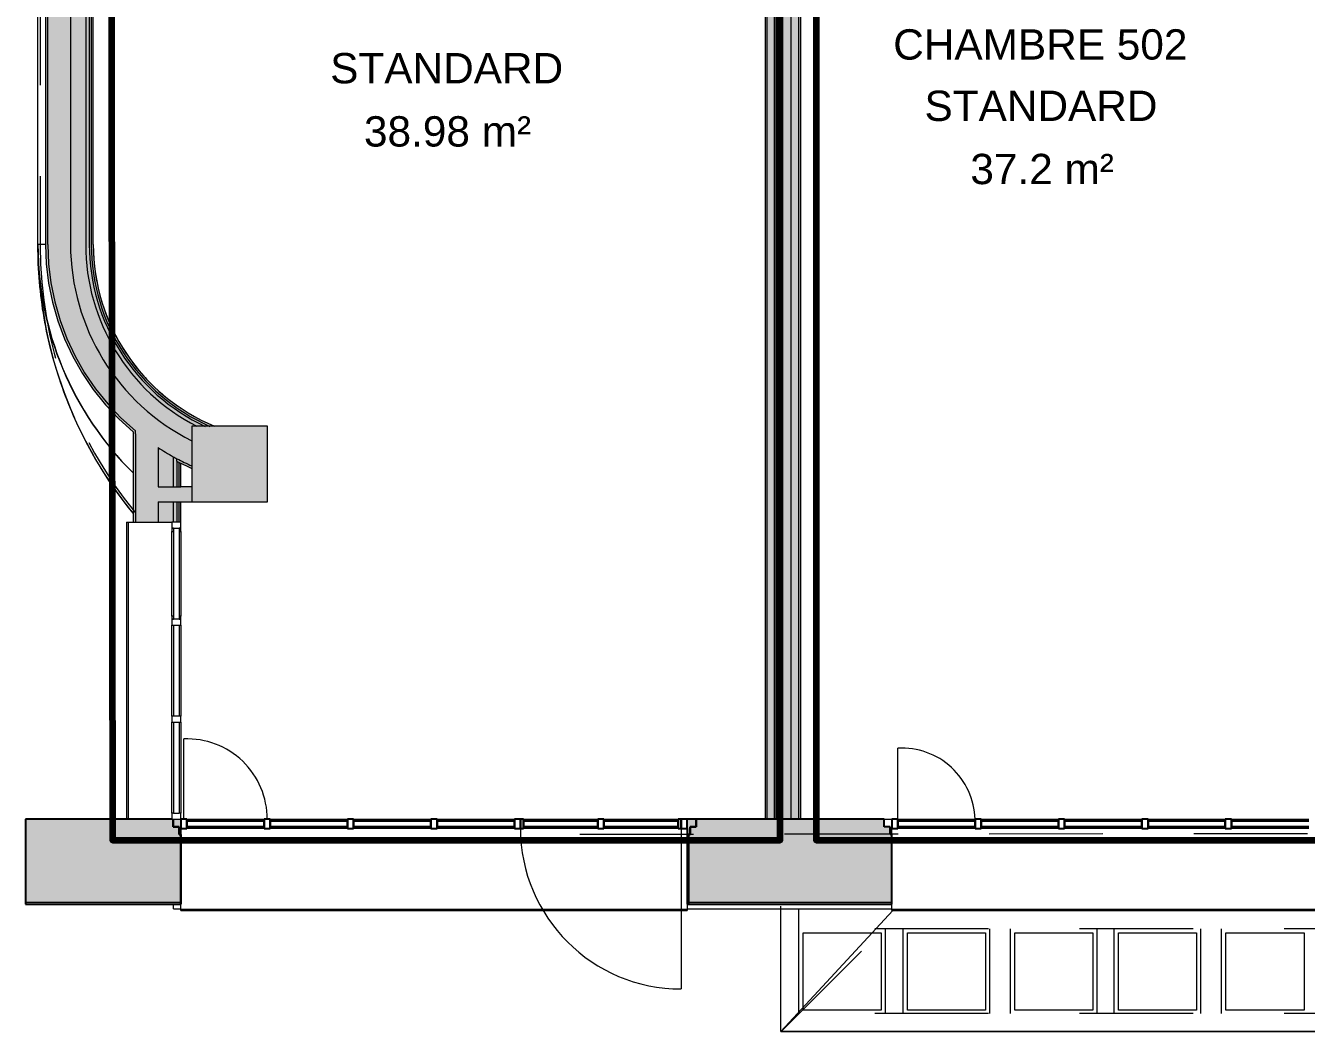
# Model space of a CAD drawing. Header units: metres. Extents: x -227.9 to -141.2, y 39.1 to 90.3.
# Drawn here: x -227.87 to -219.42, y 39.07 to 45.71 of the extents above; entities that cross this region are included whole.
import ezdxf

# ---------------------------------------------------------------- set-up
doc = ezdxf.new("R2010")
doc.units = ezdxf.units.M
doc.linetypes.add('JIS_02_0.7', pattern=[1.35, 0.75, -0.6])
for name, color, linetype, lineweight in [('A-AREA-IDEN', 7, 'Continuous', 9), ('A-GLAZ', 7, 'Continuous', 5), ('A-ROOF', 7, 'Continuous', 5), ('A-WALL', 7, 'Continuous', 5), ('A-WALL-PATT', 7, 'Continuous', 13), ('I-WALL', 7, 'Continuous', 5)]:
    doc.layers.add(name, color=color, linetype=linetype, lineweight=lineweight)
for name, color, linetype, lineweight, true_color in [('A-DETL', 94, 'Continuous', 5, 0x00a600), ('A-DETL-MBND', 9, 'Continuous', 5, 0xc0c0c0), ('S-COLS', 8, 'Continuous', 9, 0x7f7f7f)]:
    doc.layers.add(name, color=color, linetype=linetype, lineweight=lineweight, true_color=true_color)
doc.layers.add('Chambre', color=40, linetype='Continuous')
doc.styles.add('Arial_1', font='arial.ttf', dxfattribs={"height": 0.2})

msp = doc.modelspace()

# ---------------------------------------------------------------- hatches: boundary and pattern name
at = {"layer": 'A-WALL', "true_color": 0xaaaaaa}
for points in [[(-227.7342, 44.2635), (-227.7192, 44.2635), (-227.7192, 50.1285), (-227.7342, 50.1285), (-227.7342, 44.5673)], [(-227.5692, 44.2635), (-227.5692, 50.1135), (-227.7192, 50.1135), (-227.7192, 44.2635), (-227.654, 44.2635)], [(-227.5692, 44.2635), (-227.4692, 44.2635), (-227.4692, 49.9635), (-227.5692, 49.9635), (-227.5692, 44.2994)], [(-227.4692, 44.2635), (-227.4452, 44.2635), (-227.4452, 49.8635), (-227.4692, 49.8635), (-227.4692, 44.2994)], [(-227.4452, 44.2635), (-227.4322, 44.2635), (-227.4322, 49.8395), (-227.4452, 49.8395), (-227.4452, 44.2994)], [(-227.4322, 44.2635), (-227.4192, 44.2635), (-227.4192, 49.8265), (-227.4322, 49.8265), (-227.4322, 44.2994)], [(-226.7691, 42.8019), (-226.7691, 42.9685), (-226.7955, 42.9809), (-226.9086, 43.0473), (-227.0153, 43.1235), (-227.1146, 43.2092), (-227.2058, 43.3034), (-227.2881, 43.4055), (-227.3608, 43.5146), (-227.4234, 43.6298), (-227.4753, 43.7502), (-227.5161, 43.8748), (-227.5455, 44.0026), (-227.5633, 44.1325), (-227.5692, 44.2635), (-227.7192, 44.2635), (-227.7141, 44.136), (-227.6989, 44.0093), (-227.6736, 43.8842), (-227.6384, 43.7615), (-227.5936, 43.642), (-227.5393, 43.5265), (-227.4761, 43.4157), (-227.4042, 43.3102), (-227.3241, 43.2109), (-227.2364, 43.1182), (-227.1416, 43.0328), (-227.0682, 42.9754), (-226.9916, 42.9223), (-226.9421, 42.8914), (-226.8676, 42.8493), (-226.8019, 42.8165)], [(-226.7691, 42.9685), (-226.7691, 43.0635), (-226.7365, 43.0635), (-226.7489, 43.0694), (-226.8542, 43.1311), (-226.9535, 43.2022), (-227.0459, 43.2819), (-227.1308, 43.3696), (-227.2075, 43.4647), (-227.2752, 43.5662), (-227.3334, 43.6735), (-227.3818, 43.7856), (-227.4198, 43.9016), (-227.4486, 44.0315), (-227.4637, 44.1416), (-227.4692, 44.2635), (-227.5692, 44.2635), (-227.5633, 44.1325), (-227.5455, 44.0026), (-227.5161, 43.8748), (-227.4753, 43.7502), (-227.4234, 43.6298), (-227.3608, 43.5146), (-227.2881, 43.4055), (-227.2058, 43.3034), (-227.1146, 43.2092), (-227.0153, 43.1235), (-226.9086, 43.0473), (-226.7955, 42.9809)], [(-226.7365, 43.0635), (-226.6797, 43.0635), (-226.7465, 43.0953), (-226.8578, 43.1623), (-226.962, 43.2398), (-227.0581, 43.3272), (-227.1452, 43.4236), (-227.2225, 43.528), (-227.2892, 43.6395), (-227.347, 43.7636), (-227.3883, 43.8793), (-227.4198, 44.0053), (-227.4388, 44.1338), (-227.4452, 44.2635), (-227.4692, 44.2635), (-227.4637, 44.1416), (-227.4472, 44.0206), (-227.4198, 43.9016), (-227.3818, 43.7856), (-227.3334, 43.6735), (-227.2752, 43.5662), (-227.2075, 43.4647), (-227.1308, 43.3696), (-227.0459, 43.2819), (-226.9535, 43.2022), (-226.8542, 43.1311), (-226.7489, 43.0694)], [(-226.6797, 43.0635), (-226.6494, 43.0635), (-226.7404, 43.1067), (-226.8506, 43.1731), (-226.9537, 43.2499), (-227.0489, 43.3364), (-227.1352, 43.4318), (-227.2117, 43.5352), (-227.2777, 43.6456), (-227.3332, 43.7636), (-227.3759, 43.883), (-227.4071, 44.0078), (-227.4259, 44.1351), (-227.4322, 44.2635), (-227.4452, 44.2635), (-227.4388, 44.1338), (-227.4198, 44.0053), (-227.3883, 43.8793), (-227.3446, 43.7569), (-227.2892, 43.6395), (-227.2225, 43.528), (-227.1452, 43.4236), (-227.0581, 43.3272), (-226.962, 43.2398), (-226.8578, 43.1623), (-226.7465, 43.0953)], [(-226.6192, 43.0635), (-226.7342, 43.1182), (-226.8433, 43.1839), (-226.9455, 43.2599), (-227.0397, 43.3456), (-227.1251, 43.44), (-227.2009, 43.5424), (-227.2662, 43.6517), (-227.3206, 43.7669), (-227.3634, 43.8868), (-227.3943, 44.0103), (-227.413, 44.1363), (-227.4192, 44.2635), (-227.4322, 44.2635), (-227.4259, 44.1351), (-227.4071, 44.0078), (-227.3759, 43.883), (-227.3326, 43.7619), (-227.2777, 43.6456), (-227.2117, 43.5352), (-227.1352, 43.4318), (-227.0489, 43.3364), (-226.9537, 43.2499), (-226.8506, 43.1731), (-226.7404, 43.1067), (-226.6494, 43.0635)], [(-227.1566, 42.4297), (-227.1416, 42.4297), (-227.1416, 43.0134), (-227.1566, 43.0258), (-227.1566, 42.692)], [(-226.9916, 42.4297), (-226.9916, 42.9223), (-227.0682, 42.9754), (-227.1416, 43.0328), (-227.1416, 42.4297)]]:
    msp.add_hatch(color=253, dxfattribs=at).paths.add_polyline_path(points)
h = msp.add_hatch(color=253, dxfattribs=at)
h.paths.add_polyline_path([(-226.7691, 42.7853), (-226.7691, 42.8019), (-226.8019, 42.8165), (-226.8676, 42.8493), (-226.8676, 42.8324), (-226.8317, 42.8144), (-226.7914, 42.7951)])
h.paths.add_polyline_path([(-227.1416, 43.0134), (-227.1416, 43.0328), (-227.2429, 43.125), (-227.3241, 43.2109), (-227.4042, 43.3102), (-227.4761, 43.4157), (-227.5393, 43.5265), (-227.5936, 43.642), (-227.639, 43.7636), (-227.6736, 43.8842), (-227.6989, 44.0093), (-227.7141, 44.136), (-227.7192, 44.2635), (-227.7342, 44.2635), (-227.7291, 44.1354), (-227.7139, 44.0082), (-227.6886, 43.8825), (-227.6535, 43.7593), (-227.6086, 43.6392), (-227.5544, 43.523), (-227.4912, 43.4116), (-227.4193, 43.3054), (-227.3392, 43.2054), (-227.2429, 43.1041), (-227.1491, 43.0195)])
h = msp.add_hatch(color=253, dxfattribs=at)
h.paths.add_polyline_path([(-226.9016, 42.4297), (-226.8916, 42.4297), (-226.8916, 42.5635), (-226.9916, 42.5635), (-226.9916, 42.4297)])
h.paths.add_polyline_path([(-226.9916, 42.6635), (-226.8916, 42.6635), (-226.8916, 42.8623), (-226.9422, 42.8914), (-226.9916, 42.9223), (-226.9916, 42.692)])
h = msp.add_hatch(color=253, dxfattribs=at)
h.paths.add_polyline_path([(-226.8916, 42.4297), (-226.8676, 42.4297), (-226.8676, 42.5635), (-226.8916, 42.5635)])
h.paths.add_polyline_path([(-226.8916, 42.6635), (-226.8676, 42.6635), (-226.8676, 42.8493), (-226.8916, 42.8623), (-226.8916, 42.692)])
h = msp.add_hatch(color=253, dxfattribs=at)
h.paths.add_polyline_path([(-226.8676, 42.4297), (-226.8546, 42.4297), (-226.8546, 42.5635), (-226.8676, 42.5635)])
h.paths.add_polyline_path([(-226.8546, 42.6635), (-226.8546, 42.8257), (-226.8676, 42.8324), (-226.8676, 42.6635)])
h = msp.add_hatch(color=253, dxfattribs=at)
h.paths.add_polyline_path([(-226.8416, 42.4297), (-226.8416, 42.5635), (-226.8546, 42.5635), (-226.8546, 42.4297)])
h.paths.add_polyline_path([(-226.8546, 42.6635), (-226.8416, 42.6635), (-226.8416, 42.8191), (-226.8546, 42.8257), (-226.8546, 42.692)])
at = {"layer": 'A-WALL', "true_color": 0x808080}
h = msp.add_hatch(color=8, dxfattribs=at)
h.paths.add_polyline_path([(-227.8654, 39.9197), (-226.8426, 39.9197), (-226.8426, 40.3697), (-226.8526, 40.3697), (-226.8526, 40.4197), (-226.8926, 40.4197), (-226.8926, 40.4697), (-227.8654, 40.4697), (-227.8654, 40.2808)])
h.paths.add_polyline_path([(-223.4926, 39.9197), (-222.1519, 39.9197), (-222.1519, 40.3697), (-222.1619, 40.3697), (-222.1619, 40.4197), (-222.2019, 40.4197), (-222.2019, 40.4697), (-223.4426, 40.4697), (-223.4426, 40.4197), (-223.4826, 40.4197), (-223.4826, 40.3697), (-223.4926, 40.3697), (-223.4926, 40.2808)])
h.paths.add_polyline_path([(-207.0969, 39.9197), (-205.9051, 39.9197), (-205.9051, 40.3697), (-205.9143, 40.3697), (-205.9143, 40.4197), (-205.9543, 40.4197), (-205.9543, 40.4697), (-207.2419, 40.4697), (-207.2419, 40.4197), (-207.2819, 40.4197), (-207.2819, 40.3697), (-207.2919, 40.3697), (-207.2919, 39.9197)])
h.paths.add_polyline_path([(-201.7967, 39.9197), (-201.7967, 40.4697), (-203.3543, 40.4697), (-203.3543, 40.4197), (-203.3943, 40.4197), (-203.3943, 40.3697), (-203.4043, 40.3697), (-203.4043, 39.9197), (-202.1632, 39.9197)])
h.paths.add_polyline_path([(-192.1698, 39.9197), (-190.9698, 39.9197), (-190.9698, 40.3697), (-190.9798, 40.3697), (-190.9798, 40.4197), (-191.0198, 40.4197), (-191.0198, 40.4697), (-192.1198, 40.4697), (-192.1198, 40.4197), (-192.1598, 40.4197), (-192.1598, 40.3697), (-192.1698, 40.3697), (-192.1698, 40.2808)])
h.paths.add_polyline_path([(-188.4698, 39.9197), (-187.1722, 39.9197), (-187.1722, 40.3697), (-187.1807, 40.3697), (-187.1807, 40.4197), (-187.2207, 40.4197), (-187.2207, 40.4697), (-188.4198, 40.4697), (-188.4198, 40.4197), (-188.4598, 40.4197), (-188.4598, 40.3697), (-188.4698, 40.3697), (-188.4698, 40.2808)])
h.paths.add_polyline_path([(-170.2353, 39.9197), (-168.9169, 39.9197), (-168.9169, 40.3697), (-168.9269, 40.3697), (-168.9269, 40.4197), (-168.9669, 40.4197), (-168.9669, 40.4697), (-170.2353, 40.4697), (-170.2353, 40.2808)])
h.paths.add_polyline_path([(-166.4169, 39.9197), (-164.8207, 39.9197), (-164.8207, 40.3697), (-164.8305, 40.3697), (-164.8305, 40.4197), (-164.8705, 40.4197), (-164.8705, 40.4697), (-166.3669, 40.4697), (-166.3669, 40.4197), (-166.4069, 40.4197), (-166.4069, 40.3697), (-166.4169, 40.3697), (-166.4169, 40.2808)])
h.paths.add_polyline_path([(-153.169, 39.9197), (-150.3593, 39.9197), (-150.3593, 40.3697), (-150.3693, 40.3697), (-150.3693, 40.4197), (-150.4093, 40.4197), (-150.4093, 40.4697), (-153.119, 40.4697), (-153.119, 40.4197), (-153.159, 40.4197), (-153.159, 40.3697), (-153.169, 40.3697), (-153.169, 40.2808)])
h = msp.add_hatch(color=8, dxfattribs=at)
h.paths.add_polyline_path([(-226.8416, 39.9197), (-226.8416, 40.4697), (-226.8926, 40.4697), (-226.8926, 40.4197), (-226.8526, 40.4197), (-226.8526, 40.3697), (-226.8426, 40.3697), (-226.8426, 39.9197)])
h.paths.add_polyline_path([(-223.5016, 39.9197), (-223.4926, 39.9197), (-223.4926, 40.3697), (-223.4826, 40.3697), (-223.4826, 40.4197), (-223.4426, 40.4197), (-223.4426, 40.4697), (-223.5016, 40.4697), (-223.5016, 40.2808)])
h = msp.add_hatch(color=8, dxfattribs=at)
h.paths.add_polyline_path([(-227.8654, 39.9097), (-226.8426, 39.9097), (-226.8426, 39.9197), (-227.8654, 39.9197)])
h.paths.add_polyline_path([(-223.4926, 39.9097), (-222.1519, 39.9097), (-222.1519, 39.9197), (-223.4926, 39.9197)])
h.paths.add_polyline_path([(-205.9051, 39.9097), (-205.9051, 39.9197), (-207.2919, 39.9197), (-207.2919, 39.9097), (-207.0969, 39.9097)])
h.paths.add_polyline_path([(-203.4043, 39.9097), (-201.7967, 39.9097), (-201.7967, 39.9197), (-203.4043, 39.9197)])
h.paths.add_polyline_path([(-192.1698, 39.9097), (-190.9698, 39.9097), (-190.9698, 39.9197), (-192.1698, 39.9197)])
h.paths.add_polyline_path([(-187.3622, 39.9097), (-187.1722, 39.9097), (-187.1722, 39.9197), (-188.4698, 39.9197), (-188.4698, 39.9097)])
h.paths.add_polyline_path([(-169.2719, 39.9097), (-168.9169, 39.9097), (-168.9169, 39.9197), (-170.2353, 39.9197), (-170.2353, 39.9097)])
h.paths.add_polyline_path([(-166.4169, 39.9097), (-164.8207, 39.9097), (-164.8207, 39.9197), (-166.4169, 39.9197)])
h.paths.add_polyline_path([(-153.169, 39.9097), (-150.3593, 39.9097), (-150.3593, 39.9197), (-153.169, 39.9197)])
msp.add_hatch(color=8, dxfattribs=at).paths.add_polyline_path([(-223.4926, 39.9097), (-223.4926, 39.9197), (-223.5016, 39.9197), (-223.5016, 39.9097)])
at = {"layer": 'A-WALL-PATT', "lineweight": 5, "true_color": 0xaaaaaa}
h = msp.add_hatch(color=253, dxfattribs=at)
h.paths.add_polyline_path([(-222.9147, 40.4697), (-222.9147, 46.2956), (-222.9247, 46.2956), (-222.9247, 40.4697)])
h.paths.add_polyline_path([(-222.9147, 46.3956), (-222.9147, 47.3386), (-222.9247, 47.3386), (-222.9247, 46.3956)])
h.paths.add_polyline_path([(-222.9147, 47.4386), (-222.9147, 48.8016), (-222.9247, 48.8016), (-222.9247, 47.4386)])
at = {"layer": 'I-WALL', "true_color": 0xaaaaaa}
h = msp.add_hatch(color=253, dxfattribs=at)
h.paths.add_polyline_path([(-222.9247, 40.4697), (-222.9247, 46.2956), (-222.9747, 46.2956), (-222.9747, 40.4697)])
h.paths.add_polyline_path([(-222.9747, 46.3956), (-222.9247, 46.3956), (-222.9247, 47.3386), (-222.9747, 47.3386), (-222.9747, 46.7106)])
h.paths.add_polyline_path([(-222.9247, 47.4386), (-222.9247, 48.7516), (-222.9747, 48.7516), (-222.9747, 47.4386)])
for points in [[(-222.8147, 40.4697), (-222.8147, 48.8016), (-222.9147, 48.8016), (-222.9147, 40.4697)], [(-226.9916, 42.5635), (-226.7691, 42.5635), (-226.7691, 42.6635), (-226.9916, 42.6635)]]:
    msp.add_hatch(color=253, dxfattribs=at).paths.add_polyline_path(points)
h = msp.add_hatch(color=253, dxfattribs=at)
h.paths.add_polyline_path([(-222.7647, 40.4697), (-222.7647, 46.2956), (-222.8147, 46.2956), (-222.8147, 40.4697)])
h.paths.add_polyline_path([(-222.8147, 46.3956), (-222.7647, 46.3956), (-222.7647, 47.3386), (-222.8147, 47.3386), (-222.8147, 46.7106)])
h.paths.add_polyline_path([(-222.8147, 47.4386), (-222.7647, 47.4386), (-222.7647, 48.7516), (-222.8147, 48.7516), (-222.8147, 47.7822)])
h = msp.add_hatch(color=253, dxfattribs=at)
h.paths.add_polyline_path([(-222.9747, 40.4697), (-222.9747, 46.2956), (-222.9877, 46.2956), (-222.9877, 40.4697)])
h.paths.add_polyline_path([(-222.9747, 46.3956), (-222.9747, 47.3386), (-222.9877, 47.3386), (-222.9877, 46.3956)])
h.paths.add_polyline_path([(-222.9877, 47.4386), (-222.9747, 47.4386), (-222.9747, 48.7386), (-222.9877, 48.7386), (-222.9877, 47.7822)])
h = msp.add_hatch(color=253, dxfattribs=at)
h.paths.add_polyline_path([(-222.7517, 40.4697), (-222.7517, 46.2956), (-222.7647, 46.2956), (-222.7647, 40.4697)])
h.paths.add_polyline_path([(-222.7647, 46.3956), (-222.7517, 46.3956), (-222.7517, 47.3386), (-222.7647, 47.3386), (-222.7647, 46.7106)])
h.paths.add_polyline_path([(-222.7517, 47.4386), (-222.7517, 48.7386), (-222.7647, 48.7386), (-222.7647, 47.4386)])
at = {"layer": 'S-COLS', "true_color": 0x808080}
msp.add_hatch(color=8, dxfattribs=at).paths.add_polyline_path([(-226.2691, 42.5635), (-226.2691, 43.0635), (-226.7691, 43.0635), (-226.7691, 42.5635)])

# ---------------------------------------------------------------- linework, layer by layer
at = {"layer": 'A-DETL', "color": 7, "linetype": 'JIS_02_0.7'}
for p, q in [((-227.7692, 58.2135), (-227.7692, 44.2542)), ((-224.2098, 40.371), (-207.2501, 40.3891))]:
    msp.add_line(p, q, dxfattribs=at)
at = {"layer": 'A-DETL', "color": 7}
for q in [(-222.8835, 39.8971), (-206.5234, 39.0697)]:
    msp.add_line((-222.8835, 39.0697), q, dxfattribs=at)
at = {"layer": 'A-DETL', "color": 9, "linetype": 'JIS_02_0.7', "lineweight": 9, "true_color": 0xc0c0c0}
for p, q in [((-222.8824, 39.0697), (-222.0411, 39.911)), ((-222.7644, 39.1877), (-222.7644, 39.8777)), ((-206.6631, 39.746), (-222.7644, 39.746)), ((-222.7362, 39.2089), (-222.7362, 39.7191)), ((-222.7362, 39.7191), (-222.2213, 39.7191)), ((-222.2213, 39.7191), (-222.2213, 39.2089)), ((-222.1964, 39.746), (-222.1964, 39.1877)), ((-222.076, 39.1877), (-222.076, 39.746)), ((-222.0478, 39.2089), (-222.0478, 39.7191)), ((-222.0478, 39.7191), (-221.5329, 39.7191)), ((-221.5329, 39.7191), (-221.5329, 39.2089)), ((-221.508, 39.746), (-221.508, 39.1877)), ((-221.3679, 39.1877), (-221.3679, 39.746)), ((-221.3397, 39.2089), (-221.3397, 39.7191)), ((-221.3397, 39.7191), (-220.8249, 39.7191)), ((-220.8249, 39.7191), (-220.8249, 39.2089)), ((-220.7999, 39.746), (-220.7999, 39.1877)), ((-220.684, 39.1877), (-220.684, 39.746)), ((-220.6558, 39.2089), (-220.6558, 39.7191)), ((-220.6558, 39.7191), (-220.141, 39.7191)), ((-220.141, 39.7191), (-220.141, 39.2089)), ((-220.116, 39.746), (-220.116, 39.1877)), ((-219.976, 39.1877), (-219.976, 39.746)), ((-219.9478, 39.2089), (-219.9478, 39.7191)), ((-219.9478, 39.7191), (-219.4329, 39.7191)), ((-219.4329, 39.7191), (-219.4329, 39.2089)), ((-222.2213, 39.2089), (-222.7362, 39.2089)), ((-221.5329, 39.2089), (-222.0478, 39.2089)), ((-220.8249, 39.2089), (-221.3397, 39.2089)), ((-220.141, 39.2089), (-220.6558, 39.2089)), ((-219.4329, 39.2089), (-219.9478, 39.2089)), ((-206.6631, 39.1877), (-222.7644, 39.1877))]:
    msp.add_line(p, q, dxfattribs=at)
at = {"layer": 'A-DETL', "color": 7, "linetype": 'JIS_02_0.7'}
msp.add_arc((-224.9804, 44.2542), 2.7887, 180, 219.19827, dxfattribs=at)
at = {"layer": 'A-DETL-MBND'}
msp.add_line((-227.7842, 44.2542), (-227.7842, 44.2635), dxfattribs=at)
at = {"layer": 'A-DETL-MBND', "lineweight": 9}
for p, q in [((-222.8835, 39.0697), (-222.8835, 39.8777)), ((-222.8835, 39.0697), (-222.1458, 39.867)), ((-206.5234, 39.0697), (-222.8835, 39.0697))]:
    msp.add_line(p, q, dxfattribs=at)
at = {"layer": 'A-DETL-MBND'}
msp.add_arc((-224.9804, 44.2542), 2.8037, 183.56348, 219.08472, dxfattribs=at)
msp.add_open_spline([(-227.1566, 42.4917), (-227.2572, 42.6151), (-227.4369, 42.8785), (-227.6354, 43.3142), (-227.7569, 43.7773), (-227.7841, 44.095), (-227.7842, 44.2542)], degree=3, dxfattribs=at)
at = {"layer": 'A-GLAZ'}
for p, q in [((-227.1995, 42.4297), (-227.1995, 40.4697)), ((-227.1995, 42.4297), (-227.1897, 42.4297)), ((-227.1897, 42.4297), (-227.1566, 42.4297)), ((-227.1897, 42.4297), (-227.1897, 40.4697)), ((-226.9016, 41.8097), (-226.9016, 42.3697)), ((-226.8896, 42.3897), (-226.8536, 42.3897)), ((-226.8896, 42.3897), (-226.8896, 41.7897)), ((-226.8536, 42.3897), (-226.8536, 41.7897)), ((-226.8416, 42.3697), (-226.8416, 41.8097)), ((-226.9016, 41.1497), (-226.9016, 41.7497)), ((-226.8536, 41.7897), (-226.8896, 41.7897)), ((-226.8896, 41.7497), (-226.8536, 41.7497)), ((-226.8896, 41.7497), (-226.8896, 41.1497)), ((-226.8536, 41.7497), (-226.8536, 41.1497)), ((-226.8416, 41.7497), (-226.8416, 41.1497)), ((-226.8536, 41.1497), (-226.8896, 41.1497)), ((-226.9016, 40.5097), (-226.9016, 41.1097)), ((-226.8896, 41.1097), (-226.8536, 41.1097)), ((-226.8896, 41.1097), (-226.8896, 40.5097)), ((-226.8536, 41.1097), (-226.8536, 40.5097)), ((-226.8416, 41.1097), (-226.8416, 40.5097)), ((-226.8896, 40.5097), (-226.8536, 40.5097))]:
    msp.add_line(p, q, dxfattribs=at)
at = {"layer": 'A-GLAZ', "lineweight": 13}
for p, q in [((-226.8416, 42.4297), (-226.9016, 42.4297)), ((-226.9016, 42.4297), (-226.9016, 42.3897)), ((-226.8416, 42.3897), (-226.8416, 42.4297)), ((-226.9016, 42.3897), (-226.8896, 42.3897)), ((-226.8896, 42.3897), (-226.9016, 42.3897)), ((-226.9016, 42.3897), (-226.9016, 42.3697)), ((-226.9016, 42.3697), (-226.8896, 42.3697)), ((-226.8536, 42.3897), (-226.8416, 42.3897)), ((-226.8416, 42.3897), (-226.8536, 42.3897)), ((-226.8536, 42.3697), (-226.8416, 42.3697)), ((-226.8416, 42.3697), (-226.8416, 42.3897)), ((-226.8896, 41.8097), (-226.9016, 41.8097)), ((-226.9016, 41.8097), (-226.9016, 41.7897)), ((-226.8896, 41.7897), (-226.9016, 41.7897)), ((-226.9016, 41.7897), (-226.9016, 41.7497)), ((-226.9016, 41.7897), (-226.8896, 41.7897)), ((-226.9016, 41.7497), (-226.8896, 41.7497)), ((-226.8416, 41.8097), (-226.8536, 41.8097)), ((-226.8416, 41.7897), (-226.8536, 41.7897)), ((-226.8536, 41.7897), (-226.8416, 41.7897)), ((-226.8536, 41.7497), (-226.8416, 41.7497)), ((-226.8416, 41.7897), (-226.8416, 41.8097)), ((-226.8416, 41.7497), (-226.8416, 41.7897)), ((-226.8896, 41.1497), (-226.9016, 41.1497)), ((-226.9016, 41.1497), (-226.9016, 41.1097)), ((-226.8416, 41.1497), (-226.8536, 41.1497)), ((-226.8416, 41.1097), (-226.8416, 41.1497)), ((-226.9016, 41.1097), (-226.8896, 41.1097)), ((-226.8536, 41.1097), (-226.8416, 41.1097)), ((-226.8216, 40.4697), (-226.8216, 40.9997)), ((-226.8896, 40.5097), (-226.9016, 40.5097)), ((-226.9016, 40.5097), (-226.9016, 40.4697)), ((-226.9016, 40.4697), (-226.8416, 40.4697)), ((-226.8416, 40.5097), (-226.8536, 40.5097)), ((-226.8416, 40.4697), (-226.8416, 40.5097)), ((-223.5416, 40.4097), (-223.5416, 39.3497))]:
    msp.add_line(p, q, dxfattribs=at)
at = {"layer": 'A-GLAZ', "lineweight": 9}
for p, q in [((-222.1119, 40.4697), (-222.1119, 40.9393)), ((-226.8016, 40.4697), (-226.2916, 40.4697)), ((-226.2516, 40.4697), (-225.7416, 40.4697)), ((-225.7016, 40.4697), (-225.1916, 40.4697)), ((-225.1516, 40.4697), (-224.6416, 40.4697)), ((-224.5816, 40.4697), (-224.0916, 40.4697)), ((-224.0516, 40.4697), (-223.5616, 40.4697)), ((-222.1119, 40.4697), (-221.6019, 40.4697)), ((-221.5619, 40.4697), (-221.0519, 40.4697)), ((-221.0119, 40.4697), (-220.5019, 40.4697)), ((-220.4619, 40.4697), (-219.9519, 40.4697)), ((-219.9119, 40.4697), (-219.4019, 40.4697)), ((-226.2916, 40.4097), (-226.8016, 40.4097)), ((-225.7416, 40.4097), (-226.2516, 40.4097)), ((-225.1916, 40.4097), (-225.7016, 40.4097)), ((-224.6416, 40.4097), (-225.1516, 40.4097)), ((-224.0916, 40.4097), (-224.5816, 40.4097)), ((-223.5616, 40.4097), (-224.0516, 40.4097)), ((-222.1519, 40.3697), (-222.1519, 40.4097)), ((-221.6019, 40.4097), (-222.1119, 40.4097)), ((-221.0519, 40.4097), (-221.5619, 40.4097)), ((-220.5019, 40.4097), (-221.0119, 40.4097)), ((-219.9519, 40.4097), (-220.4619, 40.4097)), ((-219.4019, 40.4097), (-219.9119, 40.4097)), ((-226.8416, 39.8766), (-226.8416, 39.9097)), ((-226.8416, 39.8668), (-226.8416, 39.8766)), ((-226.8416, 39.8766), (-223.5016, 39.8766)), ((-223.5016, 39.9097), (-223.5016, 39.8766)), ((-223.5016, 39.8766), (-223.5016, 39.8668)), ((-222.1519, 39.8766), (-222.1519, 39.9097)), ((-222.1519, 39.8668), (-222.1519, 39.8766)), ((-222.1519, 39.8766), (-218.8119, 39.8766)), ((-226.8416, 39.8668), (-223.5016, 39.8668)), ((-222.1519, 39.8668), (-218.8119, 39.8668))]:
    msp.add_line(p, q, dxfattribs=at)
at = {"layer": 'A-GLAZ', "lineweight": 25}
for p, q in [((-226.8016, 40.4697), (-226.8416, 40.4697)), ((-226.8416, 40.4697), (-226.8416, 40.4097)), ((-226.8016, 40.4097), (-226.8016, 40.4697)), ((-226.2516, 40.4697), (-226.2916, 40.4697)), ((-226.2916, 40.4697), (-226.2916, 40.4097)), ((-226.2516, 40.4097), (-226.2516, 40.4697)), ((-225.7016, 40.4697), (-225.7416, 40.4697)), ((-225.7416, 40.4697), (-225.7416, 40.4097)), ((-225.7016, 40.4097), (-225.7016, 40.4697)), ((-225.1516, 40.4697), (-225.1916, 40.4697)), ((-225.1916, 40.4697), (-225.1916, 40.4097)), ((-225.1516, 40.4097), (-225.1516, 40.4697)), ((-224.6016, 40.4697), (-224.6416, 40.4697)), ((-224.6416, 40.4697), (-224.6416, 40.4097)), ((-224.5816, 40.4697), (-224.6016, 40.4697)), ((-224.6016, 40.4697), (-224.6016, 40.4097)), ((-224.6016, 40.4097), (-224.6016, 40.4697)), ((-224.5816, 40.4097), (-224.5816, 40.4697)), ((-224.0516, 40.4697), (-224.0916, 40.4697)), ((-224.0916, 40.4697), (-224.0916, 40.4097)), ((-224.0516, 40.4097), (-224.0516, 40.4697)), ((-223.5416, 40.4697), (-223.5616, 40.4697)), ((-223.5616, 40.4697), (-223.5616, 40.4097)), ((-223.5416, 40.4097), (-223.5416, 40.4697)), ((-223.5016, 40.4697), (-223.5416, 40.4697)), ((-223.5416, 40.4697), (-223.5416, 40.4097)), ((-223.5016, 40.4097), (-223.5016, 40.4697)), ((-222.1119, 40.4697), (-222.1519, 40.4697)), ((-222.1519, 40.4697), (-222.1519, 40.4097)), ((-222.1119, 40.4097), (-222.1119, 40.4697)), ((-221.5619, 40.4697), (-221.6019, 40.4697)), ((-221.6019, 40.4697), (-221.6019, 40.4097)), ((-221.5619, 40.4097), (-221.5619, 40.4697)), ((-221.0119, 40.4697), (-221.0519, 40.4697)), ((-221.0519, 40.4697), (-221.0519, 40.4097)), ((-221.0119, 40.4097), (-221.0119, 40.4697)), ((-220.4619, 40.4697), (-220.5019, 40.4697)), ((-220.5019, 40.4697), (-220.5019, 40.4097)), ((-220.4619, 40.4097), (-220.4619, 40.4697)), ((-219.9119, 40.4697), (-219.9519, 40.4697)), ((-219.9519, 40.4697), (-219.9519, 40.4097)), ((-219.9119, 40.4097), (-219.9119, 40.4697)), ((-226.8416, 40.4097), (-226.8016, 40.4097)), ((-226.2916, 40.4577), (-226.8016, 40.4577)), ((-226.8016, 40.4577), (-226.8016, 40.4217)), ((-226.8016, 40.4217), (-226.2916, 40.4217)), ((-226.2916, 40.4217), (-226.2916, 40.4577)), ((-226.2916, 40.4097), (-226.2516, 40.4097)), ((-225.7416, 40.4577), (-226.2516, 40.4577)), ((-226.2516, 40.4577), (-226.2516, 40.4217)), ((-226.2516, 40.4217), (-225.7416, 40.4217)), ((-225.7416, 40.4217), (-225.7416, 40.4577)), ((-225.7416, 40.4097), (-225.7016, 40.4097)), ((-225.1916, 40.4577), (-225.7016, 40.4577)), ((-225.7016, 40.4577), (-225.7016, 40.4217)), ((-225.7016, 40.4217), (-225.1916, 40.4217)), ((-225.1916, 40.4217), (-225.1916, 40.4577)), ((-225.1916, 40.4097), (-225.1516, 40.4097)), ((-224.6416, 40.4577), (-225.1516, 40.4577)), ((-225.1516, 40.4577), (-225.1516, 40.4217)), ((-225.1516, 40.4217), (-224.6416, 40.4217)), ((-224.6416, 40.4217), (-224.6416, 40.4577)), ((-224.6416, 40.4097), (-224.6016, 40.4097)), ((-224.6016, 40.4097), (-224.5816, 40.4097)), ((-224.0916, 40.4577), (-224.5816, 40.4577)), ((-224.5816, 40.4577), (-224.5816, 40.4217)), ((-224.5816, 40.4217), (-224.0916, 40.4217)), ((-224.0916, 40.4217), (-224.0916, 40.4577)), ((-224.0916, 40.4097), (-224.0516, 40.4097)), ((-223.5616, 40.4577), (-224.0516, 40.4577)), ((-224.0516, 40.4577), (-224.0516, 40.4217)), ((-224.0516, 40.4217), (-223.5616, 40.4217)), ((-223.5616, 40.4217), (-223.5616, 40.4577)), ((-223.5616, 40.4097), (-223.5416, 40.4097)), ((-223.5416, 40.4097), (-223.5016, 40.4097)), ((-222.1519, 40.4097), (-222.1119, 40.4097)), ((-221.6019, 40.4577), (-222.1119, 40.4577)), ((-222.1119, 40.4577), (-222.1119, 40.4217)), ((-222.1119, 40.4217), (-221.6019, 40.4217)), ((-221.6019, 40.4217), (-221.6019, 40.4577)), ((-221.6019, 40.4097), (-221.5619, 40.4097)), ((-221.0519, 40.4577), (-221.5619, 40.4577)), ((-221.5619, 40.4577), (-221.5619, 40.4217)), ((-221.5619, 40.4217), (-221.0519, 40.4217)), ((-221.0519, 40.4217), (-221.0519, 40.4577)), ((-221.0519, 40.4097), (-221.0119, 40.4097)), ((-220.5019, 40.4577), (-221.0119, 40.4577)), ((-221.0119, 40.4577), (-221.0119, 40.4217)), ((-221.0119, 40.4217), (-220.5019, 40.4217)), ((-220.5019, 40.4217), (-220.5019, 40.4577)), ((-220.5019, 40.4097), (-220.4619, 40.4097)), ((-219.9519, 40.4577), (-220.4619, 40.4577)), ((-220.4619, 40.4577), (-220.4619, 40.4217)), ((-220.4619, 40.4217), (-219.9519, 40.4217)), ((-219.9519, 40.4217), (-219.9519, 40.4577)), ((-219.9519, 40.4097), (-219.9119, 40.4097)), ((-219.4019, 40.4577), (-219.9119, 40.4577)), ((-219.9119, 40.4577), (-219.9119, 40.4217)), ((-219.9119, 40.4217), (-219.4019, 40.4217))]:
    msp.add_line(p, q, dxfattribs=at)
at = {"layer": 'A-GLAZ', "lineweight": 13}
for centre, radius, start, end in [((-226.8003, 40.4715), 0.5287, 359.81132, 92.31338), ((-223.5416, 40.4097), 1.06, 180, 270)]:
    msp.add_arc(centre, radius, start, end, dxfattribs=at)
at = {"layer": 'A-GLAZ', "lineweight": 9}
msp.add_arc((-222.0876, 40.4539), 0.486, 1.86823, 92.85813, dxfattribs=at)
at = {"layer": 'A-ROOF'}
msp.add_line((-227.7842, 44.2635), (-227.7842, 58.2086), dxfattribs=at)
at = {"layer": 'A-ROOF', "color": 9, "linetype": 'JIS_02_0.7', "true_color": 0xc0c0c0}
msp.add_line((-227.7342, 44.2635), (-227.7842, 44.2635), dxfattribs=at)
at = {"layer": 'A-ROOF'}
msp.add_arc((-225.6581, 44.2635), 2.1261, 180, 225.18461, dxfattribs=at)
at = {"layer": 'A-WALL', "lineweight": 13}
for p, q in [((-227.7342, 50.1285), (-227.7342, 44.2635)), ((-227.4192, 44.2635), (-227.4192, 49.8135)), ((-227.7342, 44.2635), (-227.7291, 44.1354)), ((-227.7291, 44.1354), (-227.7139, 44.0082)), ((-227.7139, 44.0082), (-227.6886, 43.8825)), ((-227.6886, 43.8825), (-227.6535, 43.7593)), ((-227.6535, 43.7593), (-227.6086, 43.6392)), ((-227.6086, 43.6392), (-227.5544, 43.523)), ((-227.5544, 43.523), (-227.4912, 43.4116)), ((-227.4912, 43.4116), (-227.4193, 43.3054)), ((-227.4193, 43.3054), (-227.3392, 43.2054)), ((-227.3392, 43.2054), (-227.2515, 43.1119)), ((-227.2515, 43.1119), (-227.1566, 43.0258)), ((-227.1566, 43.0258), (-227.1566, 42.4297)), ((-226.8416, 42.6635), (-226.8416, 42.8191)), ((-226.8416, 42.8191), (-226.7914, 42.7951)), ((-226.7914, 42.7951), (-226.7692, 42.7851)), ((-226.8416, 42.4297), (-226.8416, 42.5635)), ((-227.1566, 42.4297), (-226.9016, 42.4297)), ((-226.8889, 39.8777), (-226.8889, 39.9097)), ((-226.8889, 39.8777), (-226.8416, 39.8777)), ((-223.5016, 39.8777), (-222.1519, 39.8777))]:
    msp.add_line(p, q, dxfattribs=at)
at = {"layer": 'A-WALL'}
for p, q in [((-227.7192, 44.2635), (-227.7192, 50.1285)), ((-227.5692, 49.9635), (-227.5692, 44.2635)), ((-227.4692, 49.8635), (-227.4692, 44.2635)), ((-227.4452, 49.8395), (-227.4452, 44.2635)), ((-227.4322, 49.8265), (-227.4322, 44.2635)), ((-222.9747, 40.4697), (-222.9747, 46.2956)), ((-222.9247, 40.4697), (-222.9247, 46.2956)), ((-222.9147, 40.4697), (-222.9147, 46.2956)), ((-222.8147, 40.4697), (-222.8147, 46.2956)), ((-222.7647, 40.4697), (-222.7647, 46.2956)), ((-227.7192, 44.2635), (-227.7141, 44.136)), ((-227.7141, 44.136), (-227.6989, 44.0093)), ((-227.6989, 44.0093), (-227.6736, 43.8842)), ((-227.6736, 43.8842), (-227.6384, 43.7615)), ((-227.6384, 43.7615), (-227.5936, 43.642)), ((-227.5936, 43.642), (-227.5393, 43.5265)), ((-227.5393, 43.5265), (-227.4761, 43.4157)), ((-227.4761, 43.4157), (-227.4042, 43.3102)), ((-227.4042, 43.3102), (-227.3241, 43.2109)), ((-227.3241, 43.2109), (-227.2364, 43.1182)), ((-227.2364, 43.1182), (-227.1416, 43.0328)), ((-227.1416, 43.0134), (-227.1416, 43.0328)), ((-227.1416, 43.0134), (-227.1416, 42.4297)), ((-226.9916, 42.9223), (-226.9916, 42.6635)), ((-226.8916, 42.8623), (-226.8916, 42.6635)), ((-226.8676, 42.8324), (-226.8676, 42.8493)), ((-226.8676, 42.8324), (-226.8676, 42.6635)), ((-226.8546, 42.8257), (-226.8546, 42.6635)), ((-226.9916, 42.6635), (-226.8416, 42.6635)), ((-226.9916, 42.5635), (-226.9916, 42.4297)), ((-226.9916, 42.5635), (-226.8416, 42.5635)), ((-226.8916, 42.5635), (-226.8916, 42.4297)), ((-226.8676, 42.5635), (-226.8676, 42.4297)), ((-226.8546, 42.5635), (-226.8546, 42.4297))]:
    msp.add_line(p, q, dxfattribs=at)
at = {"layer": 'A-WALL', "lineweight": 25}
for p, q in [((-226.9016, 40.4697), (-227.8654, 40.4697)), ((-227.8654, 40.4697), (-227.8654, 39.9097)), ((-226.8926, 40.4197), (-226.8926, 40.4697)), ((-226.8926, 40.4697), (-226.8926, 40.4197)), ((-223.4426, 40.4697), (-223.5016, 40.4697)), ((-222.2019, 40.4697), (-223.4426, 40.4697)), ((-223.4426, 40.4697), (-223.4426, 40.4197)), ((-223.4426, 40.4197), (-223.4426, 40.4697)), ((-222.2019, 40.4197), (-222.2019, 40.4697)), ((-226.8526, 40.4197), (-226.8926, 40.4197)), ((-226.8926, 40.4197), (-226.8526, 40.4197)), ((-226.8526, 40.3697), (-226.8526, 40.4197)), ((-226.8526, 40.4197), (-226.8526, 40.3697)), ((-226.8416, 39.9097), (-226.8416, 40.4097)), ((-223.5016, 40.4097), (-223.5016, 39.9097)), ((-223.4426, 40.4197), (-223.4826, 40.4197)), ((-223.4826, 40.4197), (-223.4826, 40.3697)), ((-223.4826, 40.3697), (-223.4826, 40.4197)), ((-223.4826, 40.4197), (-223.4426, 40.4197)), ((-222.1619, 40.4197), (-222.2019, 40.4197)), ((-222.1619, 40.3697), (-222.1619, 40.4197)), ((-226.8426, 40.3697), (-226.8526, 40.3697)), ((-226.8526, 40.3697), (-226.8426, 40.3697)), ((-226.8426, 39.9097), (-226.8426, 40.3697)), ((-226.8426, 40.3697), (-226.8426, 39.9097)), ((-223.4826, 40.3697), (-223.4926, 40.3697)), ((-223.4926, 40.3697), (-223.4926, 39.9097)), ((-223.4926, 39.9097), (-223.4926, 40.3697)), ((-223.4926, 40.3697), (-223.4826, 40.3697)), ((-222.1519, 40.3697), (-222.1619, 40.3697)), ((-222.1519, 39.9097), (-222.1519, 40.3697)), ((-227.8654, 39.9097), (-226.8426, 39.9097)), ((-226.8426, 39.9097), (-226.8416, 39.9097)), ((-223.5016, 39.9097), (-223.4926, 39.9097)), ((-223.4926, 39.9097), (-222.1519, 39.9097))]:
    msp.add_line(p, q, dxfattribs=at)
at = {"layer": 'A-WALL', "lineweight": 9}
for p, q in [((-222.2019, 40.4697), (-222.1519, 40.4697)), ((-226.8426, 39.9197), (-227.8654, 39.9197)), ((-226.8416, 39.9197), (-226.8426, 39.9197)), ((-223.4926, 39.9197), (-223.5016, 39.9197)), ((-222.1519, 39.9197), (-223.4926, 39.9197))]:
    msp.add_line(p, q, dxfattribs=at)
at = {"layer": 'A-WALL'}
for centre, radius, start, end in [((-225.6804, 44.2542), 2.1037, 180, 225.43734), ((-226.1192, 44.2635), 1.45, 180, 243.34989), ((-226.1192, 44.2635), 1.35, 180, 242.77994), ((-226.1192, 44.2635), 1.326, 180, 244.96392), ((-226.1192, 44.2635), 1.313, 180, 246.16007), ((-226.1192, 44.2635), 1.3, 183.12636, 185.80257), ((-226.1192, 44.2635), 1.3, 188.73582, 191.40053), ((-226.1192, 44.2635), 1.3, 194.34772, 196.99849), ((-226.1192, 44.2635), 1.3, 199.96291, 202.59645), ((-226.1192, 44.2635), 1.3, 205.58273, 208.19441), ((-226.1192, 44.2635), 1.3, 211.20931, 213.79237), ((-226.1192, 44.2635), 1.3, 216.84632, 219.39033), ((-226.1192, 44.2635), 1.3, 222.50073, 224.98829), ((-226.1192, 44.2635), 1.3, 228.18745, 230.58626), ((-226.1192, 44.2635), 1.3, 233.94526, 236.18422), ((-226.1192, 44.2635), 1.6, 236.95763, 241.13415), ((-226.12, 44.2619), 1.5982, 241.13307, 242.11124), ((-226.1185, 44.2649), 1.6015, 242.11413, 246.02596), ((-226.1189, 44.2641), 1.6157, 242.3934, 242.91241), ((-226.1192, 44.2635), 1.615, 242.39286, 242.9121), ((-226.1189, 44.2641), 1.6157, 242.91241, 243.42805), ((-226.1192, 44.2635), 1.615, 242.9121, 243.42894)]:
    msp.add_arc(centre, radius, start, end, dxfattribs=at)
at = {"layer": 'A-WALL', "lineweight": 13}
msp.add_arc((-226.1192, 44.2635), 1.3, 180, 247.38014, dxfattribs=at)
at = {"layer": 'A-WALL'}
for points in [[(-226.9916, 42.9223), (-226.9753, 42.9117), (-226.9424, 42.8911), (-226.9087, 42.8717), (-226.8916, 42.8623)], [(-226.8916, 42.8623), (-226.8876, 42.8601), (-226.8797, 42.8558), (-226.8716, 42.8515), (-226.8676, 42.8493)]]:
    msp.add_open_spline(points, degree=3, dxfattribs=at)
at = {"layer": 'Chambre', "lineweight": 140}
for points in [[(-222.8878, 48.6016), (-223.4851, 48.6016), (-223.4851, 49.8135), (-227.3062, 49.8135), (-227.2932, 40.3327), (-222.8878, 40.3327), (-222.8878, 48.6016)], [(-218.6403, 49.3265), (-218.7973, 49.3265), (-218.7973, 49.8135), (-222.0591, 49.8135), (-222.0591, 48.6146), (-222.6518, 48.6016), (-222.6518, 40.3327), (-218.6403, 40.3327), (-218.6403, 49.3265)]]:
    msp.add_lwpolyline(points, dxfattribs=at)
at = {"layer": 'I-WALL', "lineweight": 13}
for p, q in [((-222.9877, 46.2956), (-222.9877, 40.4697)), ((-222.7517, 40.4697), (-222.7517, 46.2956)), ((-226.7691, 42.6635), (-226.8416, 42.6635)), ((-226.8416, 42.5635), (-226.7691, 42.5635)), ((-222.9877, 40.4697), (-222.7517, 40.4697))]:
    msp.add_line(p, q, dxfattribs=at)
at = {"layer": 'S-COLS', "color": 7}
for p, q in [((-226.7691, 43.0635), (-226.7691, 42.5635)), ((-226.2691, 43.0635), (-226.7691, 43.0635)), ((-226.2691, 42.5635), (-226.2691, 43.0635)), ((-226.7691, 42.5635), (-226.2691, 42.5635))]:
    msp.add_line(p, q, dxfattribs=at)

# ---------------------------------------------------------------- texts
at = {"layer": 'A-AREA-IDEN', "color": 164, "true_color": 0x0029a5, "style": 'Arial_1'}
for s, p in [('CHAMBRE 502', (-222.1424, 45.4831)), ('STANDARD', (-225.8564, 45.3263)), ('STANDARD', (-221.9361, 45.0781)), ('38.98 m²', (-225.6336, 44.9092)), ('37.2 m²', (-221.6337, 44.661))]:
    msp.add_text(s, height=0.2, dxfattribs=at).set_placement(p)

doc.saveas('drawing.dxf')
